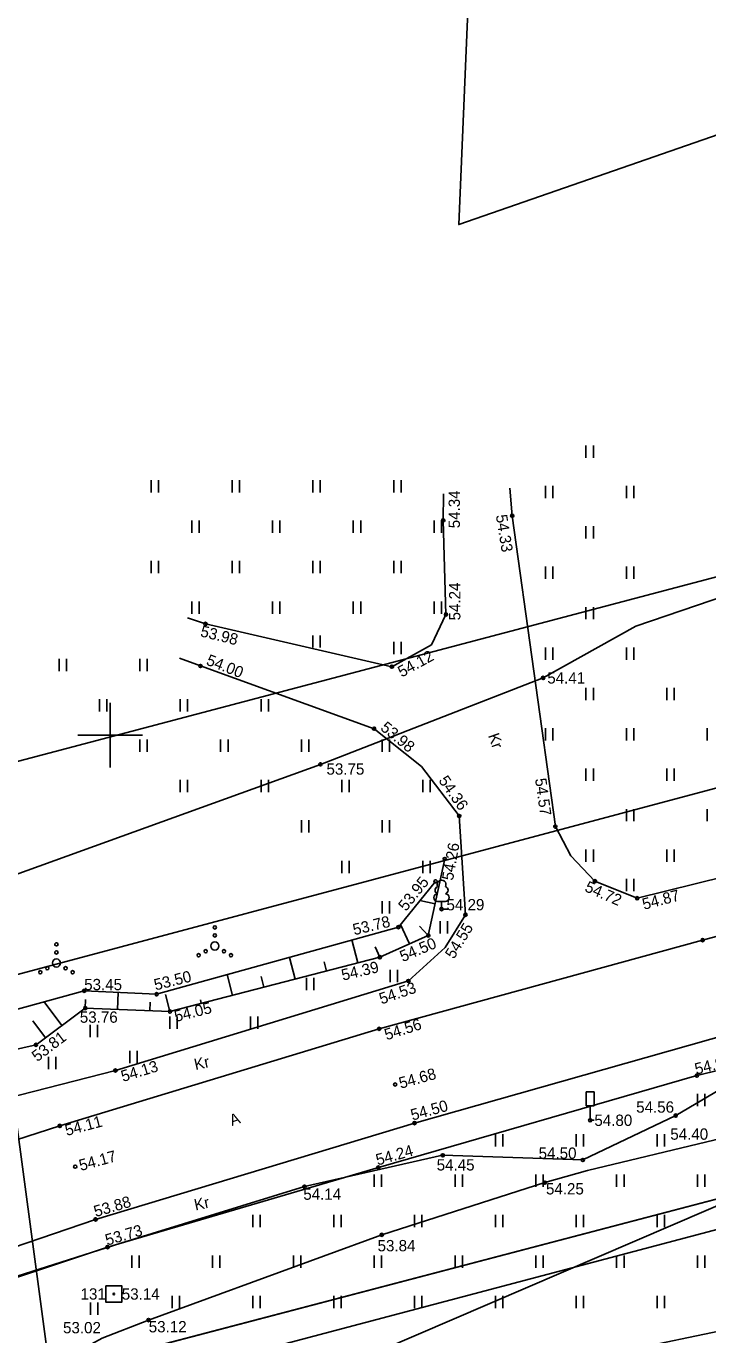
# Model space of a CAD drawing. Extents: x 641598 to 644682, y 6455476 to 6459379.
# Drawn here: x 642344.8 to 642387, y 6458312.9 to 6458393.9 of the extents above; entities that cross this region are included whole.
import ezdxf

# ---------------------------------------------------------------- set-up
doc = ezdxf.new("R2010")
doc.units = 0
for name, color, linetype in [('ALUSVORK', 7, 'Continuous'), ('HALJASTUS', 7, 'Continuous'), ('KORGUS', 7, 'Continuous'), ('LIIKLUS', 7, 'Continuous'), ('MOOTPIIR', 7, 'Continuous'), ('PIIR', 7, 'Continuous'), ('PUU', 7, 'Continuous'), ('RELJEEF', 7, 'Continuous'), ('SITRASS', 7, 'Continuous'), ('TEE', 7, 'Continuous'), ('VORK', 7, 'Continuous')]:
    doc.layers.add(name, color=color, linetype=linetype)

msp = doc.modelspace()

# ---------------------------------------------------------------- linework, layer by layer
at = {"layer": 'ALUSVORK'}
msp.add_lwpolyline([(642349.73, 6458315.92), (642350.73, 6458315.92), (642350.73, 6458314.92), (642349.73, 6458314.92)], close=True, dxfattribs=at)
msp.add_circle((642350.23, 6458315.42), 0.05, dxfattribs=at)
at = {"layer": 'HALJASTUS'}
for p, q in [((642379.44, 6458367.931), (642379.44, 6458367.17)), ((642379.895, 6458367.931), (642379.895, 6458367.17)), ((642352.547, 6458365.779), (642352.547, 6458365.018)), ((642353.002, 6458365.779), (642353.002, 6458365.018)), ((642357.547, 6458365.779), (642357.547, 6458365.018)), ((642358.002, 6458365.779), (642358.002, 6458365.018)), ((642362.547, 6458365.779), (642362.547, 6458365.018)), ((642363.002, 6458365.779), (642363.002, 6458365.018)), ((642367.547, 6458365.779), (642367.547, 6458365.018)), ((642368.002, 6458365.779), (642368.002, 6458365.018)), ((642376.94, 6458365.431), (642376.94, 6458364.67)), ((642377.395, 6458365.431), (642377.395, 6458364.67)), ((642381.94, 6458365.431), (642381.94, 6458364.67)), ((642382.395, 6458365.431), (642382.395, 6458364.67)), ((642355.047, 6458363.279), (642355.047, 6458362.518)), ((642355.502, 6458363.279), (642355.502, 6458362.518)), ((642360.047, 6458363.279), (642360.047, 6458362.518)), ((642360.502, 6458363.279), (642360.502, 6458362.518)), ((642365.047, 6458363.279), (642365.047, 6458362.518)), ((642365.502, 6458363.279), (642365.502, 6458362.518)), ((642370.047, 6458363.279), (642370.047, 6458362.518)), ((642370.502, 6458363.279), (642370.502, 6458362.518)), ((642379.44, 6458362.931), (642379.44, 6458362.17)), ((642379.895, 6458362.931), (642379.895, 6458362.17)), ((642352.547, 6458360.779), (642352.547, 6458360.018)), ((642353.002, 6458360.779), (642353.002, 6458360.018)), ((642357.547, 6458360.779), (642357.547, 6458360.018)), ((642358.002, 6458360.779), (642358.002, 6458360.018)), ((642362.547, 6458360.779), (642362.547, 6458360.018)), ((642363.002, 6458360.779), (642363.002, 6458360.018)), ((642367.547, 6458360.779), (642367.547, 6458360.018)), ((642368.002, 6458360.779), (642368.002, 6458360.018)), ((642376.94, 6458360.431), (642376.94, 6458359.67)), ((642377.395, 6458360.431), (642377.395, 6458359.67)), ((642381.94, 6458360.431), (642381.94, 6458359.67)), ((642382.395, 6458360.431), (642382.395, 6458359.67)), ((642355.047, 6458358.279), (642355.047, 6458357.518)), ((642355.502, 6458358.279), (642355.502, 6458357.518)), ((642360.047, 6458358.279), (642360.047, 6458357.518)), ((642360.502, 6458358.279), (642360.502, 6458357.518)), ((642365.047, 6458358.279), (642365.047, 6458357.518)), ((642365.502, 6458358.279), (642365.502, 6458357.518)), ((642370.047, 6458358.279), (642370.047, 6458357.518)), ((642370.502, 6458358.279), (642370.502, 6458357.518)), ((642379.44, 6458357.931), (642379.44, 6458357.17)), ((642379.895, 6458357.931), (642379.895, 6458357.17)), ((642362.547, 6458356.178), (642362.547, 6458355.417)), ((642363.002, 6458356.178), (642363.002, 6458355.417)), ((642367.547, 6458355.779), (642367.547, 6458355.018)), ((642368.002, 6458355.779), (642368.002, 6458355.018)), ((642376.94, 6458355.431), (642376.94, 6458354.67)), ((642377.395, 6458355.431), (642377.395, 6458354.67)), ((642381.94, 6458355.431), (642381.94, 6458354.67)), ((642382.395, 6458355.431), (642382.395, 6458354.67)), ((642346.839, 6458354.731), (642346.839, 6458353.97)), ((642347.294, 6458354.731), (642347.294, 6458353.97)), ((642351.839, 6458354.731), (642351.839, 6458353.97)), ((642352.294, 6458354.731), (642352.294, 6458353.97)), ((642379.44, 6458352.931), (642379.44, 6458352.17)), ((642379.895, 6458352.931), (642379.895, 6458352.17)), ((642384.44, 6458352.931), (642384.44, 6458352.17)), ((642384.895, 6458352.931), (642384.895, 6458352.17)), ((642349.339, 6458352.231), (642349.339, 6458351.47)), ((642349.794, 6458352.231), (642349.794, 6458351.47)), ((642354.339, 6458352.231), (642354.339, 6458351.47)), ((642354.794, 6458352.231), (642354.794, 6458351.47)), ((642359.339, 6458352.231), (642359.339, 6458351.47)), ((642359.794, 6458352.231), (642359.794, 6458351.47)), ((642376.94, 6458350.431), (642376.94, 6458349.67)), ((642377.395, 6458350.431), (642377.395, 6458349.67)), ((642381.94, 6458350.431), (642381.94, 6458349.67)), ((642382.395, 6458350.431), (642382.395, 6458349.67)), ((642386.94, 6458350.431), (642386.94, 6458349.67)), ((642351.839, 6458349.731), (642351.839, 6458348.97)), ((642352.294, 6458349.731), (642352.294, 6458348.97)), ((642356.839, 6458349.731), (642356.839, 6458348.97)), ((642357.294, 6458349.731), (642357.294, 6458348.97)), ((642361.839, 6458349.731), (642361.839, 6458348.97)), ((642362.294, 6458349.731), (642362.294, 6458348.97)), ((642366.839, 6458349.731), (642366.839, 6458348.97)), ((642367.294, 6458349.731), (642367.294, 6458348.97)), ((642379.44, 6458347.931), (642379.44, 6458347.17)), ((642379.895, 6458347.931), (642379.895, 6458347.17)), ((642384.44, 6458347.931), (642384.44, 6458347.17)), ((642384.895, 6458347.931), (642384.895, 6458347.17)), ((642354.339, 6458347.231), (642354.339, 6458346.47)), ((642354.794, 6458347.231), (642354.794, 6458346.47)), ((642359.339, 6458347.231), (642359.339, 6458346.47)), ((642359.794, 6458347.231), (642359.794, 6458346.47)), ((642364.339, 6458347.231), (642364.339, 6458346.47)), ((642364.794, 6458347.231), (642364.794, 6458346.47)), ((642369.339, 6458347.231), (642369.339, 6458346.47)), ((642369.794, 6458347.231), (642369.794, 6458346.47)), ((642381.94, 6458345.431), (642381.94, 6458344.67)), ((642382.395, 6458345.431), (642382.395, 6458344.67)), ((642386.94, 6458345.431), (642386.94, 6458344.67)), ((642361.839, 6458344.731), (642361.839, 6458343.97)), ((642362.294, 6458344.731), (642362.294, 6458343.97)), ((642366.839, 6458344.731), (642366.839, 6458343.97)), ((642367.294, 6458344.731), (642367.294, 6458343.97)), ((642364.339, 6458342.231), (642364.339, 6458341.47)), ((642364.794, 6458342.231), (642364.794, 6458341.47)), ((642369.339, 6458342.231), (642369.339, 6458341.47)), ((642369.794, 6458342.231), (642369.794, 6458341.47)), ((642379.44, 6458342.931), (642379.44, 6458342.17)), ((642379.895, 6458342.931), (642379.895, 6458342.17)), ((642384.44, 6458342.931), (642384.44, 6458342.17)), ((642384.895, 6458342.931), (642384.895, 6458342.17)), ((642381.94, 6458341.105), (642381.94, 6458340.344)), ((642382.395, 6458341.105), (642382.395, 6458340.344)), ((642366.839, 6458339.731), (642366.839, 6458338.97)), ((642367.294, 6458339.731), (642367.294, 6458338.97)), ((642370.418, 6458338.496), (642370.418, 6458337.735)), ((642370.873, 6458338.496), (642370.873, 6458337.735)), ((642362.142, 6458334.976), (642362.142, 6458334.215)), ((642362.597, 6458334.976), (642362.597, 6458334.215)), ((642367.323, 6458335.479), (642367.323, 6458334.718)), ((642367.778, 6458335.479), (642367.778, 6458334.718)), ((642353.693, 6458332.588), (642353.693, 6458331.826)), ((642354.148, 6458332.588), (642354.148, 6458331.826)), ((642358.693, 6458332.588), (642358.693, 6458331.826)), ((642359.148, 6458332.588), (642359.148, 6458331.826)), ((642348.775, 6458332.068), (642348.775, 6458331.307)), ((642349.23, 6458332.068), (642349.23, 6458331.307)), ((642346.193, 6458330.088), (642346.193, 6458329.326)), ((642346.648, 6458330.088), (642346.648, 6458329.326)), ((642351.223, 6458330.47), (642351.223, 6458329.709)), ((642351.679, 6458330.47), (642351.679, 6458329.709)), ((642386.337, 6458327.81), (642386.337, 6458327.049)), ((642386.792, 6458327.81), (642386.792, 6458327.049)), ((642373.837, 6458325.31), (642373.837, 6458324.549)), ((642374.292, 6458325.31), (642374.292, 6458324.549)), ((642378.837, 6458325.31), (642378.837, 6458324.549)), ((642379.292, 6458325.31), (642379.292, 6458324.549)), ((642383.837, 6458325.31), (642383.837, 6458324.549)), ((642384.292, 6458325.31), (642384.292, 6458324.549)), ((642366.337, 6458322.81), (642366.337, 6458322.049)), ((642366.792, 6458322.81), (642366.792, 6458322.049)), ((642371.337, 6458322.81), (642371.337, 6458322.049)), ((642371.792, 6458322.81), (642371.792, 6458322.049)), ((642376.337, 6458322.81), (642376.337, 6458322.049)), ((642376.792, 6458322.81), (642376.792, 6458322.049)), ((642381.337, 6458322.81), (642381.337, 6458322.049)), ((642381.792, 6458322.81), (642381.792, 6458322.049)), ((642386.337, 6458322.81), (642386.337, 6458322.049)), ((642386.792, 6458322.81), (642386.792, 6458322.049)), ((642358.837, 6458320.31), (642358.837, 6458319.549)), ((642359.292, 6458320.31), (642359.292, 6458319.549)), ((642363.837, 6458320.31), (642363.837, 6458319.549)), ((642364.292, 6458320.31), (642364.292, 6458319.549)), ((642368.837, 6458320.31), (642368.837, 6458319.549)), ((642369.292, 6458320.31), (642369.292, 6458319.549)), ((642373.837, 6458320.31), (642373.837, 6458319.549)), ((642374.292, 6458320.31), (642374.292, 6458319.549)), ((642378.837, 6458320.31), (642378.837, 6458319.549)), ((642379.292, 6458320.31), (642379.292, 6458319.549)), ((642383.837, 6458320.31), (642383.837, 6458319.549)), ((642384.292, 6458320.31), (642384.292, 6458319.549)), ((642351.337, 6458317.81), (642351.337, 6458317.049)), ((642351.792, 6458317.81), (642351.792, 6458317.049)), ((642356.337, 6458317.81), (642356.337, 6458317.049)), ((642356.792, 6458317.81), (642356.792, 6458317.049)), ((642361.337, 6458317.81), (642361.337, 6458317.049)), ((642361.792, 6458317.81), (642361.792, 6458317.049)), ((642366.337, 6458317.81), (642366.337, 6458317.049)), ((642366.792, 6458317.81), (642366.792, 6458317.049)), ((642371.337, 6458317.81), (642371.337, 6458317.049)), ((642371.792, 6458317.81), (642371.792, 6458317.049)), ((642376.337, 6458317.81), (642376.337, 6458317.049)), ((642376.792, 6458317.81), (642376.792, 6458317.049)), ((642381.337, 6458317.81), (642381.337, 6458317.049)), ((642381.792, 6458317.81), (642381.792, 6458317.049)), ((642386.337, 6458317.81), (642386.337, 6458317.049)), ((642386.792, 6458317.81), (642386.792, 6458317.049)), ((642348.783, 6458314.887), (642348.783, 6458314.126)), ((642349.238, 6458314.887), (642349.238, 6458314.126)), ((642353.837, 6458315.31), (642353.837, 6458314.549)), ((642354.292, 6458315.31), (642354.292, 6458314.549)), ((642358.837, 6458315.31), (642358.837, 6458314.549)), ((642359.292, 6458315.31), (642359.292, 6458314.549)), ((642363.837, 6458315.31), (642363.837, 6458314.549)), ((642364.292, 6458315.31), (642364.292, 6458314.549)), ((642368.837, 6458315.31), (642368.837, 6458314.549)), ((642369.292, 6458315.31), (642369.292, 6458314.549)), ((642373.837, 6458315.31), (642373.837, 6458314.549)), ((642374.292, 6458315.31), (642374.292, 6458314.549)), ((642378.837, 6458315.31), (642378.837, 6458314.549)), ((642379.292, 6458315.31), (642379.292, 6458314.549)), ((642383.837, 6458315.31), (642383.837, 6458314.549)), ((642384.292, 6458315.31), (642384.292, 6458314.549))]:
    msp.add_line(p, q, dxfattribs=at)
msp.add_lwpolyline([(642311.289, 6458300.52), (642329.851, 6458306.366), (642332.91, 6458301.609), (642349.589, 6458306.618), (642376.798, 6458310.846), (642393.4, 6458314.318), (642402.93, 6458327.063), (642425.071, 6458332.422), (642431.008, 6458334.048)], dxfattribs=at)
for centre, radius in [((642356.478, 6458338.106), 0.1), ((642356.478, 6458337.606), 0.1), ((642346.681, 6458337.055), 0.1), ((642346.681, 6458336.555), 0.1), ((642355.478, 6458336.381), 0.1), ((642355.913, 6458336.631), 0.1), ((642356.478, 6458336.956), 0.25), ((642357.043, 6458336.631), 0.1), ((642357.478, 6458336.381), 0.1), ((642346.116, 6458335.58), 0.1), ((642346.681, 6458335.905), 0.25), ((642347.246, 6458335.58), 0.1), ((642345.681, 6458335.33), 0.1), ((642347.681, 6458335.33), 0.1)]:
    msp.add_circle(centre, radius, dxfattribs=at)
at = {"layer": 'KORGUS'}
for centre in [(642370.609, 6458363.292), (642374.878, 6458363.578), (642370.778, 6458357.469), (642355.896, 6458356.886), (642355.582, 6458354.281), (642367.434, 6458354.237), (642376.785, 6458353.544), (642366.333, 6458350.402), (642363.007, 6458348.195), (642371.596, 6458345.001), (642377.544, 6458344.341), (642370.705, 6458342.341), (642370.134, 6458340.953), (642379.992, 6458340.961), (642382.606, 6458339.908), (642370.504, 6458339.236), (642371.983, 6458338.889), (642367.836, 6458338.119), (642369.685, 6458337.606), (642386.658, 6458337.318), (642366.692, 6458336.259), (642368.455, 6458334.791), (642348.4, 6458334.181), (642352.879, 6458333.971), (642348.465, 6458333.115), (642353.705, 6458332.898), (642366.645, 6458331.83), (642345.416, 6458330.838), (642350.329, 6458329.252), (642367.634, 6458328.384), (642386.305, 6458328.937), (642368.832, 6458325.994), (642379.7, 6458326.172), (642384.99, 6458326.461), (642346.886, 6458325.823), (642370.581, 6458324.003), (642379.238, 6458323.714), (642347.843, 6458323.298), (642366.595, 6458323.247), (642362.032, 6458322.064), (642376.892, 6458322.313), (642349.102, 6458320.037), (642366.805, 6458319.082), (642349.843, 6458318.326), (642352.376, 6458313.807)]:
    msp.add_circle(centre, 0.1, dxfattribs=at)
at = {"layer": 'LIIKLUS'}
for p, q in [((642379.45, 6458327.922), (642379.45, 6458327.072)), ((642379.95, 6458327.922), (642379.45, 6458327.922)), ((642379.95, 6458327.922), (642379.95, 6458327.072)), ((642379.95, 6458327.072), (642379.45, 6458327.072)), ((642379.7, 6458327.072), (642379.7, 6458326.172)), ((642379.95, 6458326.172), (642379.7, 6458326.172))]:
    msp.add_line(p, q, dxfattribs=at)
at = {"layer": 'MOOTPIIR'}
for points in [[(642300.921, 6458334.464), (642322.766, 6458342.703), (642477.62, 6458383.609)], [(642486.205, 6458345.517), (642334.686, 6458305.421), (642314.716, 6458297.889)]]:
    msp.add_lwpolyline(points, dxfattribs=at)
at = {"layer": 'PIIR'}
for points in [[(642456.03, 6458486.74), (642375.77, 6458481.04), (642374.31, 6458460.87), (642373.71, 6458432.5), (642371.57, 6458381.59), (642471.23, 6458416.22), (642497.59, 6458376.11), (642539.49, 6458387.62), (642542.65, 6458481.89), (642509.9, 6458476.5), (642503.06, 6458488.99)], [(642331.42, 6458447.23), (642273.12, 6458461.65), (642282.64, 6458327.24), (642310.24, 6458330.84), (642343.02, 6458334.87), (642497.59, 6458376.11), (642471.23, 6458416.22), (642371.57, 6458381.59), (642373.71, 6458432.5)], [(642346.29, 6458310.48), (642416.34, 6458328.86), (642469.82, 6458343.96), (642483.65, 6458347.91), (642502.19, 6458353.16), (642556.46, 6458367.64), (642656.97, 6458382.74), (642658.26, 6458375.61), (642710.38, 6458382.33), (642743.74, 6458380.66), (642797.91, 6458381.25), (642850.61, 6458381.82), (642896.46, 6458381.88), (642972.12, 6458387.69), (642970.54, 6458423.91), (642854.44, 6458413.88), (642794.37, 6458411.73), (642705.99, 6458410.57), (642624.86, 6458403.41), (642582.94, 6458396.74), (642539.49, 6458387.62), (642497.59, 6458376.11), (642343.02, 6458334.87)], [(642272.29, 6458282.22), (642364.29, 6458201.72), (642369.76, 6458207.21), (642375.59, 6458202.1), (642479.67, 6458306.63), (642469.82, 6458343.96), (642416.34, 6458328.86), (642326.82, 6458305.37)]]:
    msp.add_lwpolyline(points, close=True, dxfattribs=at)
at = {"layer": 'PUU'}
for p, q in [((642370.744, 6458339.711), (642370.264, 6458339.711)), ((642370.504, 6458339.236), (642370.504, 6458339.711)), ((642370.884, 6458339.236), (642370.504, 6458339.236))]:
    msp.add_line(p, q, dxfattribs=at)
for centre, radius, start, end in [((642370.334, 6458340.409), 0.233, 109.02174, 253.14154), ((642370.504, 6458340.756), 0.277, 332.5799, 207.4201), ((642370.674, 6458340.409), 0.233, 286.85082, 70.98591), ((642370.267, 6458339.949), 0.238, 90.0016, 269.3953), ((642370.742, 6458339.949), 0.238, 270.6047, 89.9984)]:
    msp.add_arc(centre, radius, start, end, dxfattribs=at)
at = {"layer": 'RELJEEF'}
for p, q in [((642370.527, 6458341.516), (642370.554, 6458341.51)), ((642370.106, 6458339.561), (642369.169, 6458339.763)), ((642368.516, 6458337.08), (642367.973, 6458338.288)), ((642369.685, 6458337.606), (642369.133, 6458338.187)), ((642365.322, 6458335.904), (642364.953, 6458337.327)), ((642366.692, 6458336.259), (642366.398, 6458336.913)), ((642361.449, 6458334.902), (642361.1, 6458336.251)), ((642363.386, 6458335.403), (642363.239, 6458335.97)), ((642357.577, 6458333.9), (642357.245, 6458335.183)), ((642359.513, 6458334.401), (642359.343, 6458335.059)), ((642350.463, 6458333.032), (642350.507, 6458334.083)), ((642347.018, 6458332.034), (642345.923, 6458333.501)), ((642348.465, 6458333.115), (642348.487, 6458333.645)), ((642352.461, 6458332.949), (642352.483, 6458333.469)), ((642353.705, 6458332.898), (642353.433, 6458333.945)), ((642355.641, 6458333.399), (642355.583, 6458333.623)), ((642345.994, 6458331.269), (642345.211, 6458332.317))]:
    msp.add_line(p, q, dxfattribs=at)
for points in [[(642317.599, 6458327.445), (642334.421, 6458330.79), (642338.613, 6458332.927), (642340.9, 6458329.828), (642345.416, 6458330.838), (642348.465, 6458333.115), (642353.705, 6458332.898), (642366.692, 6458336.259), (642369.685, 6458337.606), (642370.705, 6458342.341)], [(642370.134, 6458340.953), (642367.836, 6458338.119), (642352.879, 6458333.971), (642348.4, 6458334.181), (642341.857, 6458332.386), (642339.144, 6458334.693), (642319.556, 6458329.085)]]:
    msp.add_lwpolyline(points, dxfattribs=at)
at = {"layer": 'SITRASS'}
for points in [[(642554.6, 6458373.028), (642541.481, 6458369.567), (642530.908, 6458367.227), (642501.458, 6458360.036), (642488.437, 6458356.608), (642479.038, 6458354.198), (642462.83, 6458350.017), (642454.606, 6458347.953), (642446.912, 6458345.625), (642434.454, 6458342.104), (642423.02, 6458339.225), (642411.329, 6458336.455), (642402.675, 6458334.055), (642393.449, 6458331.381), (642390.833, 6458330.075), (642387.406, 6458327.885), (642384.99, 6458326.461), (642379.238, 6458323.714), (642370.581, 6458324.003), (642370.571, 6458324.019), (642362.032, 6458322.064), (642350.658, 6458318.557), (642340.081, 6458315.21)], [(642216.132, 6458277.384), (642224.323, 6458282.697), (642231.138, 6458287.191), (642241.122, 6458293.662), (642250.317, 6458299.684), (642261.387, 6458306.26), (642281.346, 6458316.538), (642292.717, 6458320.782), (642302.658, 6458324.094), (642311.499, 6458327.305), (642315.855, 6458329.383), (642342.401, 6458340.731), (642363.007, 6458348.195), (642376.785, 6458353.544), (642382.522, 6458356.754), (642396.559, 6458361.524), (642421.366, 6458368.874), (642435.043, 6458371.286)], [(642333.623, 6458304.729), (642345.374, 6458310.425), (642349.517, 6458312.689), (642352.376, 6458313.807), (642366.805, 6458319.082), (642376.892, 6458322.313), (642379.536, 6458323.064), (642387.424, 6458324.962), (642398.554, 6458327.551), (642403.026, 6458327.572), (642409.584, 6458328.379), (642416.356, 6458328.412), (642424.969, 6458328.308), (642435.417, 6458327.758), (642453.192, 6458329.12), (642467.965, 6458328.668)], [(642455.365, 6458324.078), (642437.352, 6458326.106), (642416.887, 6458327.068), (642389.22, 6458321.599), (642314.946, 6458289.673), (642310.513, 6458288.265), (642288.161, 6458281.167), (642261.462, 6458275.158), (642228.895, 6458254.349), (642194.936, 6458232.651), (642183.736, 6458224.057), (642152.197, 6458196.41), (642142.669, 6458184.813), (642134.079, 6458176.815), (642131.126, 6458173.905), (642119.379, 6458163.842), (642078.111, 6458126.199), (642033.777, 6458082.952), (641990.565, 6458039.78)]]:
    msp.add_lwpolyline(points, dxfattribs=at)
at = {"layer": 'TEE'}
for points in [[(642370.624, 6458364.934), (642370.609, 6458363.292), (642370.778, 6458357.469), (642369.891, 6458355.593), (642367.434, 6458354.237), (642355.896, 6458356.886), (642354.787, 6458357.256)], [(642379.992, 6458340.961), (642378.494, 6458342.535), (642377.544, 6458344.341), (642374.878, 6458363.578), (642374.73, 6458365.277)], [(642354.299, 6458354.762), (642355.582, 6458354.281), (642366.333, 6458350.402), (642369.256, 6458348.062), (642371.596, 6458345.001), (642371.983, 6458338.889), (642370.722, 6458336.862), (642368.455, 6458334.791), (642350.329, 6458329.252), (642336.791, 6458325.794), (642321.388, 6458325.323), (642310.617, 6458326.26), (642307.526, 6458326.79)], [(642379.992, 6458340.961), (642382.606, 6458339.908), (642395.284, 6458343.049), (642411.643, 6458346.456), (642420.787, 6458348.338)], [(642310.358, 6458313.294), (642328.427, 6458319.876), (642346.886, 6458325.823), (642366.645, 6458331.83), (642386.658, 6458337.318), (642405.629, 6458342.41), (642421.344, 6458346.409)], [(642227.969, 6458267.08), (642245.218, 6458277.19), (642260.667, 6458285.671), (642277.071, 6458293.645), (642294.885, 6458301.377), (642313.012, 6458307.171), (642331.139, 6458313.899), (642349.102, 6458320.037), (642368.832, 6458325.994), (642388.41, 6458331.53), (642408.107, 6458336.528), (642425.91, 6458341.234), (642432.676, 6458342.887)], [(642423.419, 6458339.35), (642404.503, 6458333.3), (642386.305, 6458328.937), (642366.595, 6458323.247), (642349.843, 6458318.326), (642333.862, 6458312.992), (642312.818, 6458305.482)]]:
    msp.add_lwpolyline(points, dxfattribs=at)
at = {"layer": 'VORK'}
for p, q in [((642350, 6458352), (642350, 6458348)), ((642348, 6458350), (642352, 6458350))]:
    msp.add_line(p, q, dxfattribs=at)

# ---------------------------------------------------------------- texts
at = {"layer": 'ALUSVORK'}
for s, p in [('131', (642348.171, 6458315.074)), (' 53.14', (642350.463, 6458315.072))]:
    msp.add_text(s, height=0.7, dxfattribs=at).set_placement(p)
at = {"layer": 'KORGUS'}
for s, rotation, p in [(' 54.34', 90, (642371.64, 6458362.544)), (' 54.33', 279.19474, (642373.819, 6458363.853)), (' 54.24', 90, (642371.671, 6458356.84)), (' 53.98', 346.07051, (642355.285, 6458356.187)), (' 54.12', 28.70127, (642367.812, 6458353.435)), (' 54.00', 338.37044, (642355.652, 6458354.477)), (' 53.98', 320.73107, (642366.47, 6458350.531)), (' 54.36', 305.02505, (642370.139, 6458347.402)), (' 54.57', 278.0567, (642376.249, 6458347.552)), (' 54.26', 79.87311, (642371.164, 6458340.715)), (' 53.95', 51.50826, (642368.146, 6458338.859)), (' 54.72', 336.15483, (642379.071, 6458340.47)), (' 54.87', 14.70077, (642382.775, 6458339.124)), (' 53.78', 13.36144, (642364.852, 6458337.557)), (' 54.55', 58.43971, (642371.133, 6458335.882)), (' 54.50', 23.00163, (642367.863, 6458335.849)), (' 54.39', 13.37125, (642364.148, 6458334.745)), (' 53.50', 14.04389, (642352.561, 6458334.136)), (' 54.53', 18.83044, (642366.541, 6458333.25)), (' 54.05', 13.9922, (642353.817, 6458332.191)), (' 54.56', 17.69478, (642366.853, 6458331.036)), (' 53.81', 37.11011, (642345.282, 6458329.603)), (' 54.96', 13.68266, (642386.007, 6458328.932)), (' 54.13', 17.01289, (642350.548, 6458328.462)), (' 54.68', 15.71667, (642367.729, 6458328.047)), (' 54.50', 15.47678, (642368.455, 6458326.077)), (' 54.11', 14.84256, (642347.062, 6458325.131)), (' 54.24', 15.53637, (642366.301, 6458323.301)), (' 54.17', 15.30169, (642347.935, 6458322.961)), (' 53.88', 16.42951, (642348.859, 6458320.102)), (' 53.73', 16.19654, (642349.565, 6458318.338))]:
    msp.add_text(s, height=0.7, rotation=rotation, dxfattribs=at).set_placement(p)
for s, p in [(' 54.41', (642376.785, 6458353.194)), (' 53.75', (642363.126, 6458347.558)), (' 54.29', (642370.55, 6458339.162)), (' 53.45', (642348.136, 6458334.22)), (' 53.76', (642347.867, 6458332.205)), (' 54.56', (642382.285, 6458326.641)), (' 54.80', (642379.7, 6458325.822)), (' 54.40', (642384.396, 6458324.967)), (' 54.50', (642376.251, 6458323.787)), (' 54.45', (642369.944, 6458323.063)), (' 54.14', (642361.691, 6458321.25)), (' 54.25', (642376.705, 6458321.581)), (' 53.84', (642366.287, 6458318.063)), (' 53.02', (642346.829, 6458312.989)), (' 53.12', (642352.131, 6458313.047))]:
    msp.add_text(s, height=0.7, dxfattribs=at).set_placement(p)
at = {"layer": 'TEE'}
for s, rotation, p in [('Kr', 289.09229, (642373.374, 6458349.984)), ('Kr', 12.41442, (642355.285, 6458329.273)), ('A', 19.86715, (642357.529, 6458325.804)), ('Kr', 12.41442, (642355.285, 6458320.582))]:
    msp.add_text(s, height=0.7, rotation=rotation, dxfattribs=at).set_placement(p)

doc.saveas('drawing.dxf')
